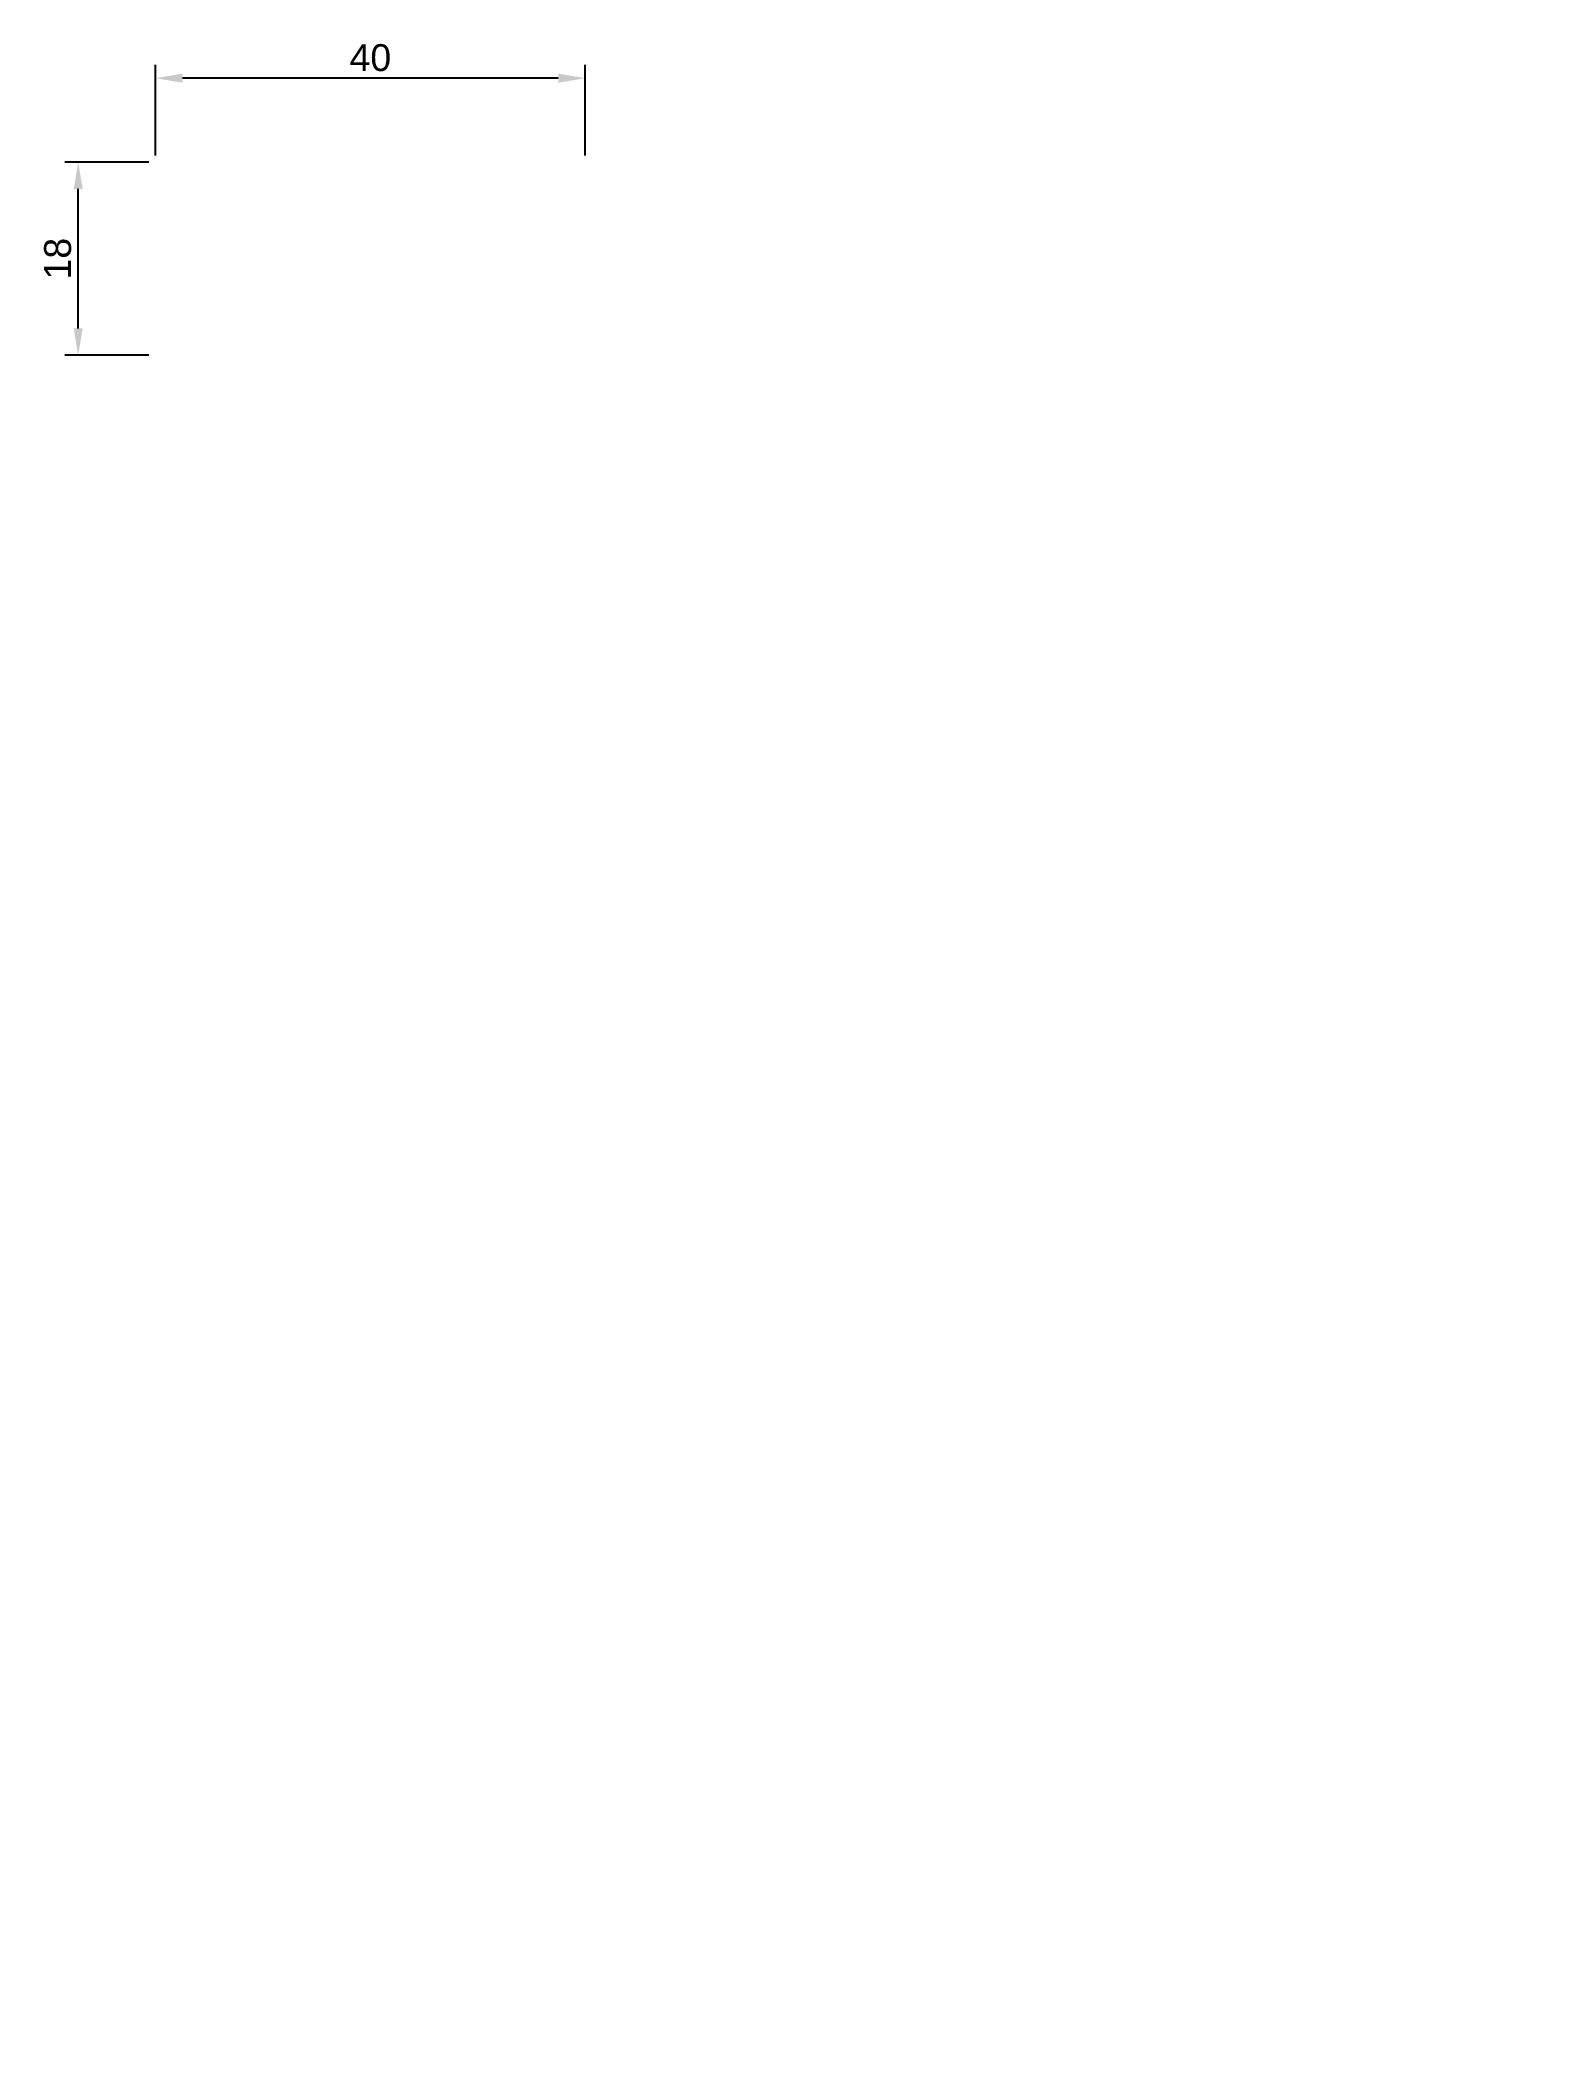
# Model space of a CAD drawing. Header units: millimetres. Extents: x -140 to 0, y 284 to 471.
import ezdxf

# ---------------------------------------------------------------- set-up
doc = ezdxf.new("R2010")
doc.units = ezdxf.units.MM
doc.styles.get("Standard").update_dxf_attribs({"font": 'arial.ttf'})
doc.dimstyles.new('ISO-25', dxfattribs={"dimtxt": 2.5, "dimasz": 2.5, "dimexe": 1.25, "dimexo": 0.625, "dimtad": 1, "dimtxsty": 'Standard', "dimcen": 2.5, "dimadec": 0, "dimazin": 0, "dimtfac": 1, "dimtmove": 0, "dimatfit": 3, "dimfxl": 1, "dimarcsym": 0})

# ---------------------------------------------------------------- blocks, each defined once
blk = doc.blocks.new('*D15')
at = {"color": 0, "lineweight": -2, "transparency": 16777216}
for p, q in [((-129.47, 460.06), (-129.47, 468.5)), ((-89.47, 460.06), (-89.47, 468.5)), ((-91.97, 467.25), (-126.97, 467.25))]:
    blk.add_line(p, q, dxfattribs=at)
at = {"color": 0, "transparency": 16777216}
for points in [[(-126.97, 467.67), (-126.97, 466.83), (-129.47, 467.25)], [(-91.97, 467.67), (-91.97, 466.83), (-89.47, 467.25)]]:
    blk.add_solid(points, dxfattribs=at)
at = {"layer": 'Defpoints', "color": 0, "transparency": 16777216}
for p in [(-129.47, 467.25), (-129.47, 459.44), (-89.47, 459.44)]:
    blk.add_point(p, dxfattribs=at)
at = {"color": 0, "transparency": 16777216, "insert": (-109.47, 469.15), "char_height": 2.5, "attachment_point": 5}
blk.add_mtext('40', dxfattribs=at)
blk = doc.blocks.new('*D16')
at = {"color": 0, "lineweight": -2, "transparency": 16777216}
for p, q in [((-130.1, 459.44), (-137.93, 459.44)), ((-136.68, 443.94), (-136.68, 456.94)), ((-130.1, 441.44), (-137.93, 441.44))]:
    blk.add_line(p, q, dxfattribs=at)
at = {"color": 0, "transparency": 16777216}
for points in [[(-137.09, 456.94), (-136.26, 456.94), (-136.68, 459.44)], [(-137.09, 443.94), (-136.26, 443.94), (-136.68, 441.44)]]:
    blk.add_solid(points, dxfattribs=at)
at = {"layer": 'Defpoints', "color": 0, "transparency": 16777216}
for p in [(-136.68, 459.44), (-129.47, 459.44), (-129.47, 441.44)]:
    blk.add_point(p, dxfattribs=at)
at = {"color": 0, "transparency": 16777216, "insert": (-138.58, 450.44), "char_height": 2.5, "attachment_point": 5, "rotation": 90}
blk.add_mtext('18', dxfattribs=at)

msp = doc.modelspace()

# ---------------------------------------------------------------- texts
at = {"extrusion": (1, 0, 0)}
msp.add_text('GUVI TASK', height=5, dxfattribs=at).set_placement((283.457, -66.75))

# ---------------------------------------------------------------- dimensions: what is measured, and where the dimension line sits
dim = msp.add_linear_dim(base=(-129.475, 467.25, -212.927), p1=(-89.475, 459.438, -212.927), p2=(-129.475, 459.438, -212.927), dimstyle='ISO-25')
dim.commit()
dim.dimension.update_dxf_attribs({"geometry": '*D15', "text_midpoint": (-109.475, 469.151, -212.927)})
dim = msp.add_linear_dim(base=(-136.677, 459.438, -212.927), p1=(-129.475, 441.438, -212.927), p2=(-129.475, 459.438, -212.927), angle=90, dimstyle='ISO-25')
dim.commit()
dim.dimension.update_dxf_attribs({"geometry": '*D16', "text_midpoint": (-138.579, 450.438, -212.927)})

doc.saveas('drawing.dxf')
